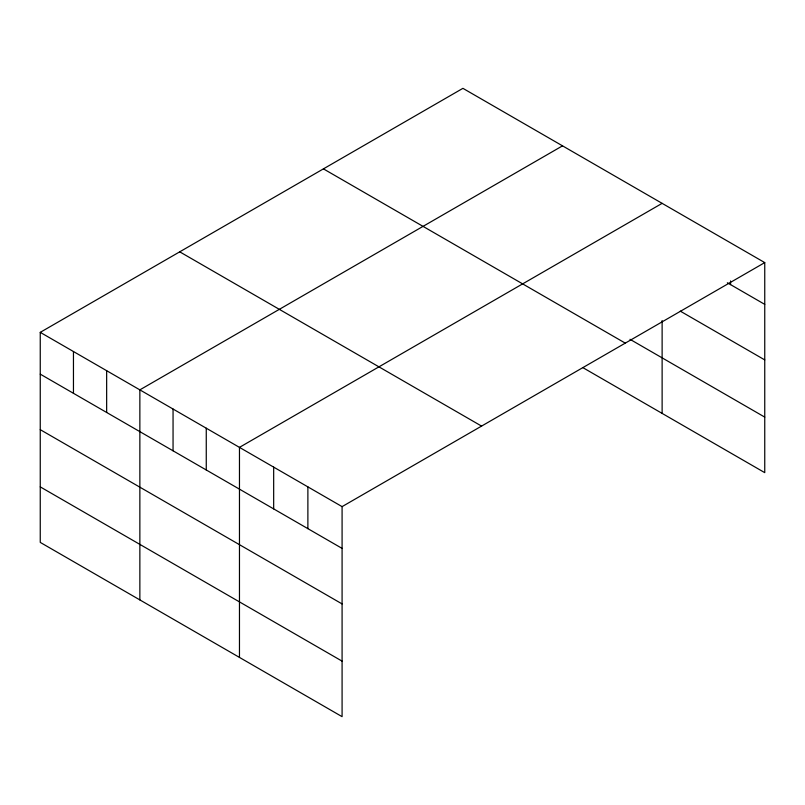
<?xml version="1.0" encoding="UTF-8"?>
<svg xmlns="http://www.w3.org/2000/svg" width="805" height="805" viewBox="0 0 805 805"><rect width="100%" height="100%" fill="white"/><g stroke="black" fill="none" stroke-linecap="round" stroke-linejoin="round"><path stroke-width="1.21" d="M40.25 332.354L342.085 506.627L342.085 716.661L40.25 542.399L40.25 332.354L462.915 88.339L764.75 262.601L764.75 472.646L582.87 367.633M562.514 145.846L139.859 389.862L139.859 599.906M662.123 203.353L239.467 447.369L239.467 657.413M342.085 506.627L764.75 262.601M727.338 282.766L764.75 304.371M680.295 311.143L764.75 359.905M629.993 339.308L764.75 417.111M323.429 168.869L625.274 343.131M179.726 251.834L481.571 426.097M40.25 374.134L342.085 548.396M40.25 429.659L342.085 603.921M40.25 486.874L342.085 661.136M730.538 280.935L730.538 284.618M662.123 320.551L662.123 413.388M307.882 486.874L307.882 528.644M273.67 467.121L273.67 508.891M206.261 428.2L206.261 469.979M173.055 409.031L173.055 450.81M106.652 370.692L106.652 412.472M73.456 351.523L73.456 393.303"/></g></svg>
